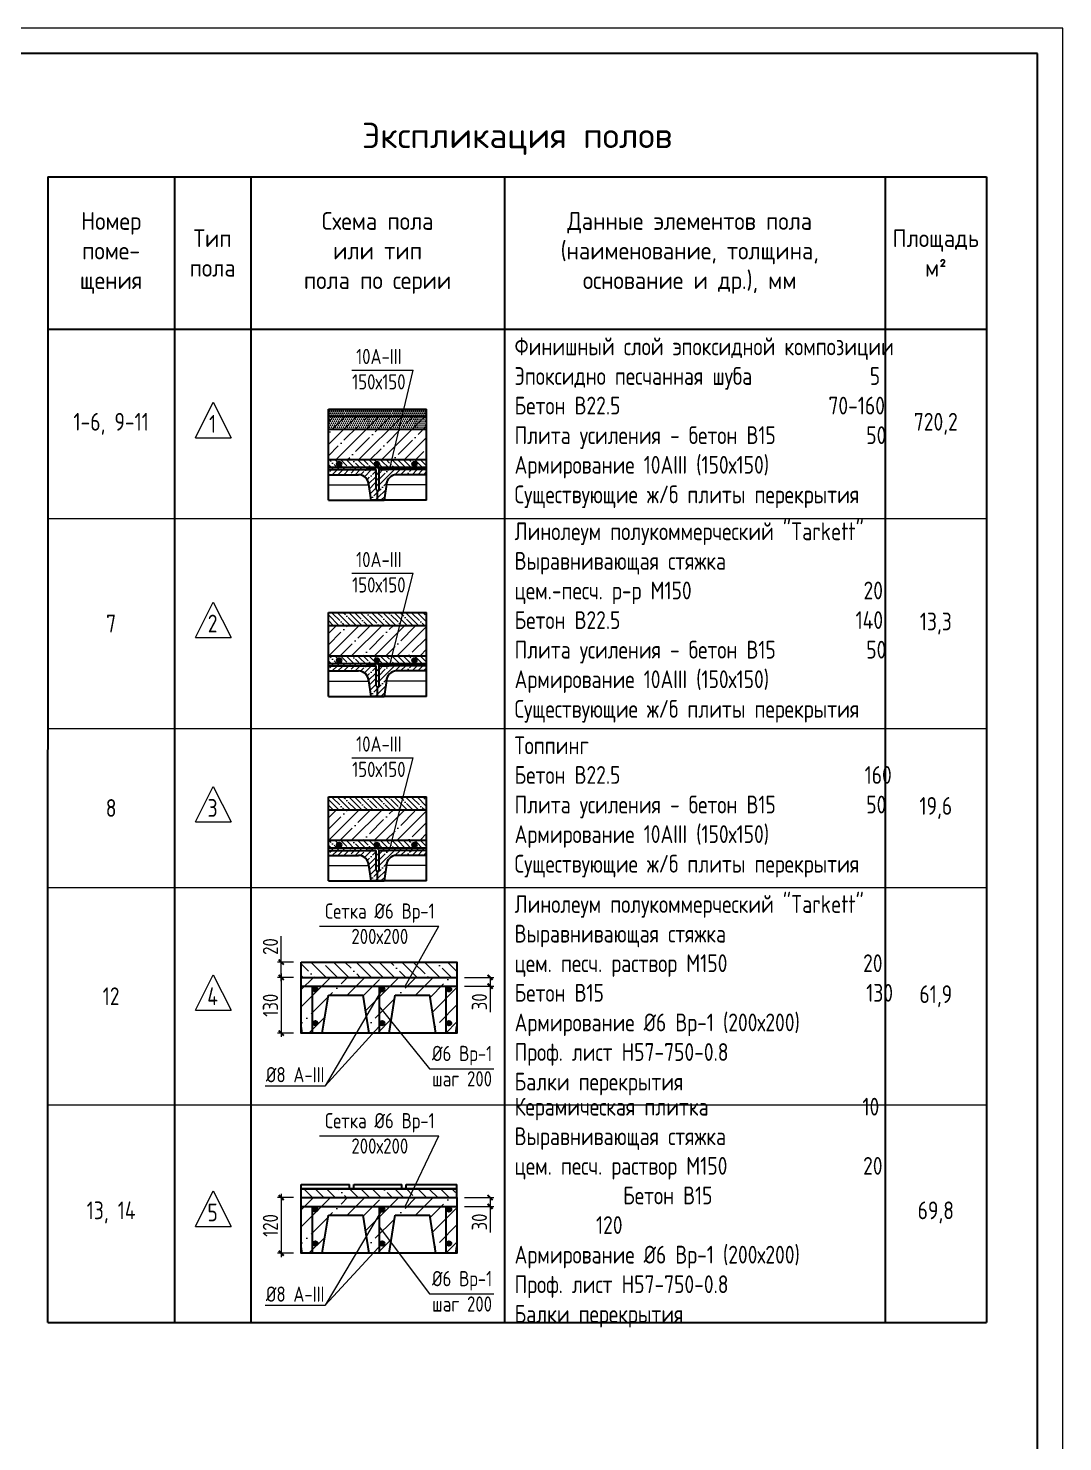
# Model space of a CAD drawing. Extents: x -965262 to 1142518, y -357520 to 71675.
# Drawn here: x 600835 to 621218, y -208551 to -180688 of the extents above; entities that cross this region are included whole.
import ezdxf

# ---------------------------------------------------------------- set-up
doc = ezdxf.new("R2010")
doc.units = 0
doc.header["$LTSCALE"] = 10
doc.layers.get('0').update_dxf_attribs({"linetype": 'CONTINUOUS', "lineweight": 30})
doc.layers.get('Defpoints').update_dxf_attribs({"linetype": 'CONTINUOUS'})
doc.styles.add('GOST 2.304', font='isocpeur.ttf', dxfattribs={"width": 0.75, "height": 250})
doc.styles.add('GOST-2.304_Type-B', font='isocpeur.ttf', dxfattribs={"width": 0.9})
doc.styles.get("Standard").update_dxf_attribs({"font": 'isocpeur.ttf', "height": 300})
doc.styles.add('ГОСТ 2м', font='isocpeur.ttf', dxfattribs={"width": 0.8, "height": 250})
doc.dimstyles.new('ГОСТ 2м', dxfattribs={"dimtxt": 250, "dimasz": 100, "dimexe": 75, "dimexo": 150, "dimgap": 62.5, "dimtad": 1, "dimdec": 0, "dimtxsty": 'ГОСТ 2м', "dimblk": 'ARCHTICK', "dimcen": 150, "dimdle": 75, "dimclrd": 256, "dimclre": 256, "dimclrt": 256, "dimadec": 0, "dimazin": 0, "dimtfac": 1, "dimtdec": 0, "dimtmove": 0, "dimatfit": 3, "dimldrblk": 'OBLIQUE', "dimfxl": 1, "dimlwd": 15, "dimlwe": 15, "dimarcsym": 0})
pattern_1 = [(45, (529095.53, -163721.06), (-112.2532, 112.2532), []), (45, (529207.78, -163721.06), (-112.2532, 112.2532), [198.4375, -39.6875, 0, -39.6875])]
pattern_2 = [(0, (766248.785, -380043.117), (19.84375, 39.6875), [0, -39.6875])]
pattern_3 = [(45, (529095.53, -167589.94), (-112.2532, 112.2532), []), (45, (529207.78, -167589.94), (-112.2532, 112.2532), [198.4375, -39.6875, 0, -39.6875])]
pattern_4 = [(45, (529095.53, -171226.32), (-112.2532, 112.2532), []), (45, (529207.78, -171226.32), (-112.2532, 112.2532), [198.4375, -39.6875, 0, -39.6875])]

# ---------------------------------------------------------------- blocks, each defined once
blk = doc.blocks.new('_ArchTick')
at = {"color": 0, "linetype": 'ByBlock', "lineweight": 0, "const_width": 0.4}
blk.add_lwpolyline([(-0.5, -0.5), (0.5, 0.5)], dxfattribs=at)
blk = doc.blocks.new('*D2102')
at = {"lineweight": 15, "transparency": 16777216}
for p, q in [((606062, -199399), (605744, -199399)), ((605819, -199324), (605819, -200571)), ((606062, -200496), (605744, -200496))]:
    blk.add_line(p, q, dxfattribs=at)
at = {"layer": 'Defpoints', "color": 0, "lineweight": 15, "transparency": 16777216}
for p in [(606212, -199399), (605819, -200496), (606212, -200496)]:
    blk.add_point(p, dxfattribs=at)
at = {"lineweight": 15, "transparency": 16777216, "xscale": 100, "yscale": 100, "zscale": 100}
for p, rotation in [((605819, -199399), 90), ((605819, -200496), 270)]:
    blk.add_blockref('_ArchTick', p, dxfattribs=dict(at, rotation=rotation))
at = {"lineweight": 15, "transparency": 16777216, "insert": (605606, -199947), "char_height": 250, "attachment_point": 5, "rotation": 90, "style": 'ГОСТ 2м'}
blk.add_mtext('{\\H1.2x;130}', dxfattribs=at)
blk = doc.blocks.new('_Oblique')
at = {"color": 0, "linetype": 'ByBlock', "lineweight": -2}
blk.add_line((-0.5, -0.5), (0.5, 0.5), dxfattribs=at)
blk = doc.blocks.new('*D2103')
at = {"lineweight": 15, "transparency": 16777216}
for p, q in [((605819, -199096), (605819, -198583)), ((606062, -199096), (605744, -199096)), ((605819, -199474), (605819, -199096)), ((606062, -199399), (605744, -199399))]:
    blk.add_line(p, q, dxfattribs=at)
at = {"layer": 'Defpoints', "color": 0, "lineweight": 15, "transparency": 16777216}
for p in [(605819, -199096), (606212, -199096), (606212, -199399)]:
    blk.add_point(p, dxfattribs=at)
at = {"lineweight": 15, "transparency": 16777216, "xscale": 100, "yscale": 100, "zscale": 100}
for p, rotation in [((605819, -199096), 90), ((605819, -199399), 270)]:
    blk.add_blockref('_ArchTick', p, dxfattribs=dict(at, rotation=rotation))
at = {"lineweight": 15, "transparency": 16777216, "insert": (605606, -198790), "char_height": 250, "attachment_point": 5, "rotation": 90, "style": 'ГОСТ 2м'}
blk.add_mtext('{\\H1.2x;20}', dxfattribs=at)
blk = doc.blocks.new('*D2104')
at = {"lineweight": 15, "transparency": 16777216}
for p, q in [((609432, -199399), (610010, -199399)), ((609935, -199399), (609935, -199647)), ((609432, -199572), (610010, -199572)), ((609935, -199572), (609935, -200085))]:
    blk.add_line(p, q, dxfattribs=at)
at = {"layer": 'Defpoints', "color": 0, "lineweight": 15, "transparency": 16777216}
for p in [(609282, -199399), (609935, -199399), (609282, -199572)]:
    blk.add_point(p, dxfattribs=at)
at = {"lineweight": 15, "transparency": 16777216, "xscale": 100, "yscale": 100, "zscale": 100}
for p, rotation in [((609935, -199399), 90), ((609935, -199572), 270)]:
    blk.add_blockref('_ArchTick', p, dxfattribs=dict(at, rotation=rotation))
at = {"lineweight": 15, "transparency": 16777216, "insert": (609723, -199879), "char_height": 250, "attachment_point": 5, "rotation": 90, "style": 'ГОСТ 2м'}
blk.add_mtext('{\\H1.2x;30}', dxfattribs=at)
blk = doc.blocks.new('*D2105')
at = {"lineweight": 15, "transparency": 16777216}
for p, q in [((605819, -203664), (605819, -204912)), ((606062, -203739), (605744, -203739)), ((606062, -204837), (605744, -204837))]:
    blk.add_line(p, q, dxfattribs=at)
at = {"layer": 'Defpoints', "color": 0, "lineweight": 15, "transparency": 16777216}
for p in [(606212, -203739), (605819, -204837), (606212, -204837)]:
    blk.add_point(p, dxfattribs=at)
at = {"lineweight": 15, "transparency": 16777216, "xscale": 100, "yscale": 100, "zscale": 100}
for p, rotation in [((605819, -203739), 90), ((605819, -204837), 270)]:
    blk.add_blockref('_ArchTick', p, dxfattribs=dict(at, rotation=rotation))
at = {"lineweight": 15, "transparency": 16777216, "insert": (605606, -204288), "char_height": 250, "attachment_point": 5, "rotation": 90, "style": 'ГОСТ 2м'}
blk.add_mtext('{\\H1.2x;120}', dxfattribs=at)
blk = doc.blocks.new('*D2106')
at = {"lineweight": 15, "transparency": 16777216}
for p, q in [((609432, -203739), (610010, -203739)), ((609432, -203913), (610010, -203913)), ((609935, -203739), (609935, -203988)), ((609935, -203913), (609935, -204426))]:
    blk.add_line(p, q, dxfattribs=at)
at = {"layer": 'Defpoints', "color": 0, "lineweight": 15, "transparency": 16777216}
for p in [(609282, -203739), (609282, -203913), (609935, -203739)]:
    blk.add_point(p, dxfattribs=at)
at = {"lineweight": 15, "transparency": 16777216, "xscale": 100, "yscale": 100, "zscale": 100}
for p, rotation in [((609935, -203739), 90), ((609935, -203913), 270)]:
    blk.add_blockref('_ArchTick', p, dxfattribs=dict(at, rotation=rotation))
at = {"lineweight": 15, "transparency": 16777216, "insert": (609723, -204220), "char_height": 250, "attachment_point": 5, "rotation": 90, "style": 'ГОСТ 2м'}
blk.add_mtext('{\\H1.2x;30}', dxfattribs=at)

msp = doc.modelspace()

# ---------------------------------------------------------------- hatches: boundary and pattern name
at = {"linetype": 'ByBlock', "lineweight": -2, "ltscale": 100}
h = msp.add_hatch(dxfattribs=at)
h.set_pattern_fill('DOTS', color=256, scale=25, style=0)
h.set_pattern_definition(pattern_2)
h.paths.add_polyline_path([(608684.5, -188198.9), (606748.4, -188198.9), (606748.4, -188333.4), (608684.5, -188333.4)])
at = {"linetype": 'ByBlock', "lineweight": 15, "ltscale": 100}
h = msp.add_hatch(dxfattribs=at)
h.set_pattern_fill('ANSI35', color=256, scale=50, style=0)
h.set_pattern_definition([(45, (529095.53, -163721.06), (-224.5064, 224.5064), []), (45, (529320.03, -163721.06), (-224.5064, 224.5064), [396.875, -79.375, 0, -79.375])])
h.paths.add_polyline_path([(608684.5, -188333.4), (606748.4, -188333.4), (606748.4, -189188.9), (608684.5, -189188.9)])
h.paths.add_polyline_path([(608684.5, -188333.4), (606748.4, -188333.4)])
at = {"linetype": 'ByBlock', "lineweight": -2, "ltscale": 100}
h = msp.add_hatch(dxfattribs=at)
h.set_pattern_fill('DOTS', color=256, scale=25, style=0)
h.set_pattern_definition(pattern_2)
h.paths.add_polyline_path([(608684.5, -188333.4), (606748.4, -188333.4), (606748.4, -188589.5), (608684.5, -188589.5)])
at = {"lineweight": 15}
h = msp.add_hatch(dxfattribs=at)
h.set_pattern_fill('ANSI35', color=256, scale=25, angle=90, style=0)
h.set_pattern_definition([(135, (529095.53, -163721.06), (-112.2532, -112.2532), []), (135, (529095.53, -163608.81), (-112.2532, -112.2532), [198.4375, -39.6875, 0, -39.6875])])
h.paths.add_polyline_path([(606748.4, -189188.9), (606748.4, -189250.1), (606748.4, -189388.9), (607686.5, -189388.9), (607686.5, -189778.9), (607716.5, -189808.9), (607746.5, -189778.9), (607746.5, -189388.9), (607936.5, -189388.9), (608684.5, -189388.9), (608684.5, -189250.1), (608684.5, -189188.9)])
h = msp.add_hatch(dxfattribs=at)
h.set_pattern_fill('ANSI35', color=256, scale=25)
h.set_pattern_definition(pattern_1)
h.paths.add_polyline_path([(607686.5, -189388.9), (606748.4, -189388.9), (606748.4, -189488.9), (607341.5, -189488.9, -0.4142136), (607541.5, -189688.9), (607586.5, -189988.9), (607716.5, -189988.9), (607716.5, -189808.9), (607686.5, -189778.9)])
h = msp.add_hatch(color=1)
h.paths.add_polyline_path([(606915.9, -189278.3), (607004.7, -189278.3, 1)])
h.paths.add_polyline_path([(607004.7, -189278.3), (606915.9, -189278.3, 1)])
h = msp.add_hatch(color=1)
h.paths.add_polyline_path([(607657.3, -189278.3), (607746.1, -189278.3, 1)])
h.paths.add_polyline_path([(607746.1, -189278.3), (607657.3, -189278.3, 1)])
h = msp.add_hatch(dxfattribs=at)
h.set_pattern_fill('ANSI35', color=256, scale=25)
h.set_pattern_definition(pattern_1)
h.paths.add_polyline_path([(608091.5, -189488.9), (608684.5, -189488.9), (608684.5, -189388.9), (607746.5, -189388.9), (607746.5, -189778.9), (607716.5, -189808.9), (607716.5, -189988.9), (607846.5, -189988.9), (607891.5, -189688.9, -0.4142136)])
h = msp.add_hatch(color=1)
h.paths.add_polyline_path([(608398.7, -189278.3), (608487.6, -189278.3, 1)])
h.paths.add_polyline_path([(608487.6, -189278.3), (608398.7, -189278.3, 1)])
at = {"linetype": 'ByBlock', "lineweight": 15, "ltscale": 100}
h = msp.add_hatch(dxfattribs=at)
h.set_pattern_fill('ANSI35', color=256, scale=50, style=0)
h.set_pattern_definition([(45, (607499.63, -192315.32), (-224.51, 224.51), []), (45, (607724.14, -192315.32), (-224.51, 224.51), [396.875, -79.375, 0, -79.375])])
h.paths.add_polyline_path([(608203, -192202.3), (606748.4, -192202.3), (606748.4, -192458.3), (608142.6, -192458.3)], flags=16)
h.paths.add_polyline_path([(608684.5, -192202.3), (608203, -192202.3), (608142.6, -192458.3), (608684.5, -192458.3)], flags=17)
h.paths.add_polyline_path([(608684.5, -192202.3), (606748.4, -192202.3), (606748.4, -193057.7), (608684.5, -193057.7)])
h.paths.add_polyline_path([(608684.5, -192202.3), (606748.4, -192202.3)])
at = {"lineweight": 15}
h = msp.add_hatch(dxfattribs=at)
h.set_pattern_fill('ANSI35', color=256, scale=25, angle=90)
h.set_pattern_definition([(135, (514193.54, -163456.75), (-112.2532, -112.2532), []), (135, (514193.54, -163344.5), (-112.2532, -112.2532), [198.4375, -39.6875, 0, -39.6875])])
h.paths.add_polyline_path([(606748.4, -192202.3), (606748.4, -192458.3), (608156, -192458.3), (608221, -192202.3)])
h.paths.add_polyline_path([(608684.5, -192458.3), (608684.5, -192202.3), (608221, -192202.3), (608156, -192458.3)])
h = msp.add_hatch(dxfattribs=at)
h.set_pattern_fill('ANSI35', color=256, scale=25, angle=90, style=0)
h.set_pattern_definition([(135, (529095.53, -167589.94), (-112.2532, -112.2532), []), (135, (529095.53, -167477.69), (-112.2532, -112.2532), [198.4375, -39.6875, 0, -39.6875])])
h.paths.add_polyline_path([(606748.4, -193057.7), (606748.4, -193119), (606748.4, -193257.7), (607686.5, -193257.7), (607686.5, -193647.7), (607716.5, -193677.7), (607746.5, -193647.7), (607746.5, -193257.7), (607936.5, -193257.7), (608684.5, -193257.7), (608684.5, -193119), (608684.5, -193057.7)])
h = msp.add_hatch(dxfattribs=at)
h.set_pattern_fill('ANSI35', color=256, scale=25)
h.set_pattern_definition(pattern_3)
h.paths.add_polyline_path([(607686.5, -193257.7), (606748.4, -193257.7), (606748.4, -193357.7), (607341.5, -193357.7, -0.4142136), (607541.5, -193557.7), (607586.5, -193857.7), (607716.5, -193857.7), (607716.5, -193677.7), (607686.5, -193647.7)])
h = msp.add_hatch(color=1)
h.paths.add_polyline_path([(606915.9, -193147.2), (607004.7, -193147.2, 1)])
h.paths.add_polyline_path([(607004.7, -193147.2), (606915.9, -193147.2, 1)])
h = msp.add_hatch(color=1)
h.paths.add_polyline_path([(607657.3, -193147.2), (607746.1, -193147.2, 1)])
h.paths.add_polyline_path([(607746.1, -193147.2), (607657.3, -193147.2, 1)])
h = msp.add_hatch(dxfattribs=at)
h.set_pattern_fill('ANSI35', color=256, scale=25)
h.set_pattern_definition(pattern_3)
h.paths.add_polyline_path([(608091.5, -193357.7), (608684.5, -193357.7), (608684.5, -193257.7), (607746.5, -193257.7), (607746.5, -193647.7), (607716.5, -193677.7), (607716.5, -193857.7), (607846.5, -193857.7), (607891.5, -193557.7, -0.4142136)])
h = msp.add_hatch(color=1)
h.paths.add_polyline_path([(608398.7, -193147.2), (608487.6, -193147.2, 1)])
h.paths.add_polyline_path([(608487.6, -193147.2), (608398.7, -193147.2, 1)])
at = {"linetype": 'ByBlock', "lineweight": 15, "ltscale": 100}
h = msp.add_hatch(dxfattribs=at)
h.set_pattern_fill('ANSI35', color=256, scale=50, style=0)
h.set_pattern_definition([(45, (607499.63, -195951.7), (-224.51, 224.51), []), (45, (607724.14, -195951.7), (-224.51, 224.51), [396.875, -79.375, 0, -79.375])])
h.paths.add_polyline_path([(608203, -195838.7), (606748.4, -195838.7), (606748.4, -196094.7), (608142.6, -196094.7)], flags=16)
h.paths.add_polyline_path([(608684.5, -195838.7), (608203, -195838.7), (608142.6, -196094.7), (608684.5, -196094.7)], flags=17)
h.paths.add_polyline_path([(608684.5, -195838.7), (606748.4, -195838.7), (606748.4, -196694.1), (608684.5, -196694.1)])
h.paths.add_polyline_path([(608684.5, -195838.7), (606748.4, -195838.7)])
at = {"lineweight": 15}
h = msp.add_hatch(dxfattribs=at)
h.set_pattern_fill('ANSI35', color=256, scale=25, angle=90)
h.set_pattern_definition([(135, (514193.54, -167093.13), (-112.2532, -112.2532), []), (135, (514193.54, -166980.88), (-112.2532, -112.2532), [198.4375, -39.6875, 0, -39.6875])])
h.paths.add_polyline_path([(606748.4, -195838.7), (606748.4, -196094.7), (608156, -196094.7), (608221, -195838.7)])
h.paths.add_polyline_path([(608684.5, -196094.7), (608684.5, -195838.7), (608221, -195838.7), (608156, -196094.7)])
h = msp.add_hatch(dxfattribs=at)
h.set_pattern_fill('ANSI35', color=256, scale=25, angle=90, style=0)
h.set_pattern_definition([(135, (529095.53, -171226.32), (-112.2532, -112.2532), []), (135, (529095.53, -171114.06), (-112.2532, -112.2532), [198.4375, -39.6875, 0, -39.6875])])
h.paths.add_polyline_path([(606748.4, -196694.1), (606748.4, -196755.3), (606748.4, -196894.1), (607686.5, -196894.1), (607686.5, -197284.1), (607716.5, -197314.1), (607746.5, -197284.1), (607746.5, -196894.1), (607936.5, -196894.1), (608684.5, -196894.1), (608684.5, -196755.3), (608684.5, -196694.1)])
h = msp.add_hatch(dxfattribs=at)
h.set_pattern_fill('ANSI35', color=256, scale=25)
h.set_pattern_definition(pattern_4)
h.paths.add_polyline_path([(607686.5, -196894.1), (606748.4, -196894.1), (606748.4, -196994.1), (607341.5, -196994.1, -0.4142136), (607541.5, -197194.1), (607586.5, -197494.1), (607716.5, -197494.1), (607716.5, -197314.1), (607686.5, -197284.1)])
h = msp.add_hatch(color=1)
h.paths.add_polyline_path([(606915.9, -196783.5), (607004.7, -196783.5, 1)])
h.paths.add_polyline_path([(607004.7, -196783.5), (606915.9, -196783.5, 1)])
h = msp.add_hatch(color=1)
h.paths.add_polyline_path([(607657.3, -196783.5), (607746.1, -196783.5, 1)])
h.paths.add_polyline_path([(607746.1, -196783.5), (607657.3, -196783.5, 1)])
h = msp.add_hatch(dxfattribs=at)
h.set_pattern_fill('ANSI35', color=256, scale=25)
h.set_pattern_definition(pattern_4)
h.paths.add_polyline_path([(608091.5, -196994.1), (608684.5, -196994.1), (608684.5, -196894.1), (607746.5, -196894.1), (607746.5, -197284.1), (607716.5, -197314.1), (607716.5, -197494.1), (607846.5, -197494.1), (607891.5, -197194.1, -0.4142136)])
h = msp.add_hatch(color=1)
h.paths.add_polyline_path([(608398.7, -196783.5), (608487.6, -196783.5, 1)])
h.paths.add_polyline_path([(608487.6, -196783.5), (608398.7, -196783.5, 1)])
h = msp.add_hatch(dxfattribs=at)
h.set_pattern_fill('ANSI35', color=256, scale=50, angle=90)
h.set_pattern_definition([(135, (-2796883.5, -135121.67), (-224.506403, -224.506403), []), (135, (-2796883.5, -134897.16), (-224.506403, -224.506403), [396.875, -79.375, 0, -79.375])])
h.paths.add_polyline_path([(608359.6, -199398.6), (608529.5, -199096.1), (606212.3, -199096.1), (606212.3, -199398.6)])
h.paths.add_polyline_path([(609282.3, -199398.6), (609282.3, -199096.1), (608529.5, -199096.1), (608359.6, -199398.6)])
h = msp.add_hatch(dxfattribs=at)
h.set_pattern_fill('ANSI35', color=256, scale=75)
h.set_pattern_definition([(45, (-2796883.5, -135121.67), (-336.759605, 336.759605), []), (45, (-2796546.74, -135121.67), (-336.759605, 336.759605), [595.3125, -119.0625, 0, -119.0625])])
h.paths.add_polyline_path([(606431.3, -199572.4), (606212.3, -199572.4), (606212.3, -200359.4), (606233.9, -200496.1), (606431.3, -200496.1)])
h.paths.add_polyline_path([(606747.1, -199746.1), (607431.3, -199746.1), (607511.7, -200255.6), (607747.1, -199760.4), (607747.1, -199572.4), (606431.3, -199572.4), (606431.3, -200496.1), (606628.6, -200496.1)])
h.paths.add_polyline_path([(606447.3, -199633.3, -1), (606536.1, -199633.3, -1)], flags=16)
h.paths.add_polyline_path([(606536.1, -200301.7, -1), (606447.3, -200301.7, -1)], flags=16)
h.paths.add_polyline_path([(607747.1, -199760.4), (607511.7, -200255.6), (607549.7, -200496.1), (607646.2, -200496.1), (607747.1, -200374.5)], flags=17)
h.paths.add_polyline_path([(607747.1, -200374.5), (607646.2, -200496.1), (607747.1, -200496.1)], flags=16)
h.paths.add_polyline_path([(607973.2, -200313.8), (607747.1, -199974.9), (607747.1, -200374.5), (607779.1, -200335.9, -0.2231425), (607763.1, -200301.7, -1), (607851.9, -200301.7, -0.6351325), (607779.1, -200335.9), (607747.1, -200374.5), (607747.1, -200496.1), (607944.4, -200496.1)], flags=17)
h.paths.add_polyline_path([(608062.8, -199746.1), (608747.6, -199746.1), (608866, -200496.1), (609062.8, -200496.1), (609062.8, -199572.4), (607747.1, -199572.4), (607747.1, -199760.4), (607788.4, -199673.4, -0.289498), (607763.1, -199633.3, -1), (607851.9, -199633.3, -0.5509911), (607788.4, -199673.4), (607747.1, -199760.4), (607747.1, -199974.9), (607973.2, -200313.8)])
h.paths.add_polyline_path([(609282.3, -199572.4), (609062.8, -199572.4), (609062.8, -200496.1), (609260.7, -200496.1), (609282.3, -200359.4)])
h.paths.add_polyline_path([(609078.8, -199633.3, -1), (609167.7, -199633.3, -1)], flags=16)
h.paths.add_polyline_path([(609167.7, -200301.7, -1), (609078.8, -200301.7, -1)], flags=16)
h.paths.add_polyline_path([(609282.3, -199398.6), (608402.2, -199398.6), (608304.7, -199572.4), (609282.3, -199572.4)])
h.paths.add_polyline_path([(608402.2, -199398.6), (606212.3, -199398.6), (606212.3, -199572.4), (608304.7, -199572.4)])
h = msp.add_hatch(color=1)
h.paths.add_polyline_path([(606447.3, -199633.3), (606536.1, -199633.3, -1)])
h.paths.add_polyline_path([(606536.1, -199633.3), (606447.3, -199633.3, -1)])
h = msp.add_hatch(color=1)
h.paths.add_polyline_path([(607763.1, -199633.3), (607851.9, -199633.3, -1)])
h.paths.add_polyline_path([(607851.9, -199633.3), (607763.1, -199633.3, -1)])
h = msp.add_hatch(color=1)
h.paths.add_polyline_path([(609078.8, -199633.3), (609167.7, -199633.3, -1)])
h.paths.add_polyline_path([(609167.7, -199633.3), (609078.8, -199633.3, -1)])
h = msp.add_hatch(color=1)
h.paths.add_polyline_path([(606447.3, -200301.7), (606536.1, -200301.7, -1)])
h.paths.add_polyline_path([(606536.1, -200301.7), (606447.3, -200301.7, -1)])
h = msp.add_hatch(color=1)
h.paths.add_polyline_path([(607763.1, -200301.7), (607851.9, -200301.7, -1)])
h.paths.add_polyline_path([(607851.9, -200301.7), (607763.1, -200301.7, -1)])
h = msp.add_hatch(color=1)
h.paths.add_polyline_path([(609078.8, -200301.7), (609167.7, -200301.7, -1)])
h.paths.add_polyline_path([(609167.7, -200301.7), (609078.8, -200301.7, -1)])
h = msp.add_hatch(dxfattribs=at)
h.set_pattern_fill('ANSI35', color=256, scale=50, angle=90)
h.set_pattern_definition([(135, (606561.05, -203417.33), (-224.506, -224.506), []), (135, (606561.05, -203192.82), (-224.506, -224.506), [396.875, -79.375, 0, -79.375])])
h.paths.add_polyline_path([(608549.7, -203310.4), (606212.3, -203310.4), (606212.3, -203480.9), (608468.3, -203480.9)], flags=16)
h.paths.add_polyline_path([(609282.3, -203310.4), (608549.7, -203310.4), (608468.3, -203480.9), (609282.3, -203480.9)])
h.paths.add_polyline_path([(606212.3, -203569), (606212.3, -203739.4), (608352.2, -203739.4), (608440.8, -203569)])
h.paths.add_polyline_path([(608440.8, -203569), (608352.2, -203739.4), (609282.3, -203739.4), (609282.3, -203569)])
h.paths.add_polyline_path([(608486.6, -203480.9), (608575.1, -203310.4), (606212.3, -203310.4), (606212.3, -203480.9)])
h.paths.add_polyline_path([(608575.1, -203310.4), (608486.6, -203480.9), (609282.3, -203480.9), (609282.3, -203310.4)], flags=16)
h = msp.add_hatch(dxfattribs=at)
h.set_pattern_fill('ANSI35', color=256, scale=75)
h.set_pattern_definition([(45, (-2796883.5, -139462.44), (-336.759605, 336.759605), []), (45, (-2796546.74, -139462.44), (-336.759605, 336.759605), [595.3125, -119.0625, 0, -119.0625])])
h.paths.add_polyline_path([(606431.3, -203913.1), (606212.3, -203913.1), (606212.3, -204700.2), (606233.9, -204836.9), (606431.3, -204836.9)])
h.paths.add_polyline_path([(606747.1, -204086.9), (607431.3, -204086.9), (607511.7, -204596.4), (607747.1, -204101.2), (607747.1, -203913.1), (606431.3, -203913.1), (606431.3, -204836.9), (606628.6, -204836.9)])
h.paths.add_polyline_path([(606447.3, -203974, -1), (606536.1, -203974, -1)], flags=16)
h.paths.add_polyline_path([(606536.1, -204642.5, -1), (606447.3, -204642.5, -1)], flags=16)
h.paths.add_polyline_path([(607747.1, -204101.2), (607511.7, -204596.4), (607549.7, -204836.9), (607646.2, -204836.9), (607747.1, -204715.3)], flags=17)
h.paths.add_polyline_path([(607747.1, -204715.3), (607646.2, -204836.9), (607747.1, -204836.9)], flags=16)
h.paths.add_polyline_path([(607973.2, -204654.6), (607747.1, -204315.7), (607747.1, -204715.3), (607779.1, -204676.6, -0.2231425), (607763.1, -204642.5, -1), (607851.9, -204642.5, -0.6351325), (607779.1, -204676.6), (607747.1, -204715.3), (607747.1, -204836.9), (607944.4, -204836.9)], flags=17)
h.paths.add_polyline_path([(608062.8, -204086.9), (608747.6, -204086.9), (608866, -204836.9), (609062.8, -204836.9), (609062.8, -203913.1), (607747.1, -203913.1), (607747.1, -204101.2), (607788.4, -204014.1, -0.289498), (607763.1, -203974, -1), (607851.9, -203974, -0.5509911), (607788.4, -204014.1), (607747.1, -204101.2), (607747.1, -204315.7), (607973.2, -204654.6)])
h.paths.add_polyline_path([(609282.3, -203913.1), (609062.8, -203913.1), (609062.8, -204836.9), (609260.7, -204836.9), (609282.3, -204700.2)])
h.paths.add_polyline_path([(609078.8, -203974, -1), (609167.7, -203974, -1)], flags=16)
h.paths.add_polyline_path([(609167.7, -204642.5, -1), (609078.8, -204642.5, -1)], flags=16)
h.paths.add_polyline_path([(609282.3, -203739.4), (608402.2, -203739.4), (608304.7, -203913.1), (609282.3, -203913.1)])
h.paths.add_polyline_path([(608402.2, -203739.4), (606212.3, -203739.4), (606212.3, -203913.1), (608304.7, -203913.1)])
h = msp.add_hatch(color=1)
h.paths.add_polyline_path([(606447.3, -203974), (606536.1, -203974, -1)])
h.paths.add_polyline_path([(606536.1, -203974), (606447.3, -203974, -1)])
h = msp.add_hatch(color=1)
h.paths.add_polyline_path([(607763.1, -203974), (607851.9, -203974, -1)])
h.paths.add_polyline_path([(607851.9, -203974), (607763.1, -203974, -1)])
h = msp.add_hatch(color=1)
h.paths.add_polyline_path([(609078.8, -203974), (609167.7, -203974, -1)])
h.paths.add_polyline_path([(609167.7, -203974), (609078.8, -203974, -1)])
h = msp.add_hatch(color=1)
h.paths.add_polyline_path([(606447.3, -204642.5), (606536.1, -204642.5, -1)])
h.paths.add_polyline_path([(606536.1, -204642.5), (606447.3, -204642.5, -1)])
h = msp.add_hatch(color=1)
h.paths.add_polyline_path([(607763.1, -204642.5), (607851.9, -204642.5, -1)])
h.paths.add_polyline_path([(607851.9, -204642.5), (607763.1, -204642.5, -1)])
h = msp.add_hatch(color=1)
h.paths.add_polyline_path([(609078.8, -204642.5), (609167.7, -204642.5, -1)])
h.paths.add_polyline_path([(609167.7, -204642.5), (609078.8, -204642.5, -1)])

# ---------------------------------------------------------------- linework, layer by layer
at = {"ltscale": 0.25}
for p, q in [((601217, -183617.3, 9801.8), (601216.4, -206199.2, 9801.8)), ((605217, -183617.3, 9801.8), (605217, -206199.2, 9801.8)), ((610217, -183617.3, 9801.8), (610217, -206199.2, 9801.8)), ((617717, -183617.3, 9801.8), (617716.4, -206199.2, 9801.8)), ((619717, -183617.3, 9801.8), (619716.4, -206199.2, 9801.8))]:
    msp.add_line(p, q, dxfattribs=at)
for p, q in [((601217, -183617.3, 9801.8), (619717, -183617.3, 9801.8)), ((603717, -183617.3, 9801.8), (603717, -206199.2, 9801.8)), ((601217, -186617.3, 9801.8), (619717, -186617.3, 9801.8)), ((606748.4, -188198.9, 9801.8), (608684.5, -188198.9, 9801.8)), ((606748.4, -189188.9, 9801.8), (608684.5, -189188.9, 9801.8)), ((606748.4, -189388.9, 9801.8), (607686.5, -189388.9, 9801.8)), ((607686.5, -189388.9, 9801.8), (607496.5, -189388.9, 9801.8)), ((607686.5, -189778.9, 9801.8), (607686.5, -189388.9, 9801.8)), ((608684.5, -189388.9, 9801.8), (607746.5, -189388.9, 9801.8)), ((607746.5, -189778.9, 9801.8), (607746.5, -189388.9, 9801.8)), ((607746.5, -189388.9, 9801.8), (607936.5, -189388.9, 9801.8)), ((606748.4, -189488.9, 9801.8), (607341.5, -189488.9, 9801.8)), ((607532.7, -189630.2, 9801.8), (607586.5, -189988.9, 9801.8)), ((607900.3, -189630.2, 9801.8), (607846.5, -189988.9, 9801.8)), ((608684.5, -189488.9, 9801.8), (608091.5, -189488.9, 9801.8)), ((606748.4, -189988.9, 9801.8), (607716.5, -189988.9, 9801.8)), ((607716.5, -189988.9, 9801.8), (607586.5, -189988.9, 9801.8)), ((607686.5, -189778.9, 9801.8), (607716.5, -189808.9, 9801.8)), ((607746.5, -189778.9, 9801.8), (607716.5, -189808.9, 9801.8)), ((607716.5, -189988.9, 9801.8), (607716.5, -189808.9, 9801.8)), ((607716.5, -189988.9, 9801.8), (607716.5, -189808.9, 9801.8)), ((607716.5, -189988.9, 9801.8), (607846.5, -189988.9, 9801.8)), ((608684.5, -189988.9, 9801.8), (607716.5, -189988.9, 9801.8)), ((606748.4, -193057.7, 9801.8), (608684.5, -193057.7, 9801.8)), ((606748.4, -193257.7, 9801.8), (607686.5, -193257.7, 9801.8)), ((606748.4, -193357.7, 9801.8), (607341.5, -193357.7, 9801.8)), ((607686.5, -193257.7, 9801.8), (607496.5, -193257.7, 9801.8)), ((607686.5, -193647.7, 9801.8), (607686.5, -193257.7, 9801.8)), ((608684.5, -193257.7, 9801.8), (607746.5, -193257.7, 9801.8)), ((607746.5, -193647.7, 9801.8), (607746.5, -193257.7, 9801.8)), ((607746.5, -193257.7, 9801.8), (607936.5, -193257.7, 9801.8)), ((608684.5, -193357.7, 9801.8), (608091.5, -193357.7, 9801.8)), ((607532.7, -193499.1, 9801.8), (607586.5, -193857.7, 9801.8)), ((607686.5, -193647.7, 9801.8), (607716.5, -193677.7, 9801.8)), ((607746.5, -193647.7, 9801.8), (607716.5, -193677.7, 9801.8)), ((607900.3, -193499.1, 9801.8), (607846.5, -193857.7, 9801.8)), ((606748.4, -193857.7, 9801.8), (607716.5, -193857.7, 9801.8)), ((607716.5, -193857.7, 9801.8), (607586.5, -193857.7, 9801.8)), ((607716.5, -193857.7, 9801.8), (607716.5, -193677.7, 9801.8)), ((607716.5, -193857.7, 9801.8), (607716.5, -193677.7, 9801.8)), ((607716.5, -193857.7, 9801.8), (607846.5, -193857.7, 9801.8)), ((608684.5, -193857.7, 9801.8), (607716.5, -193857.7, 9801.8)), ((606748.4, -196694.1, 9801.8), (608684.5, -196694.1, 9801.8)), ((606748.4, -196894.1, 9801.8), (607686.5, -196894.1, 9801.8)), ((606748.4, -196994.1, 9801.8), (607341.5, -196994.1, 9801.8)), ((607686.5, -196894.1, 9801.8), (607496.5, -196894.1, 9801.8)), ((607686.5, -197284.1, 9801.8), (607686.5, -196894.1, 9801.8)), ((608684.5, -196894.1, 9801.8), (607746.5, -196894.1, 9801.8)), ((607746.5, -197284.1, 9801.8), (607746.5, -196894.1, 9801.8)), ((607746.5, -196894.1, 9801.8), (607936.5, -196894.1, 9801.8)), ((608684.5, -196994.1, 9801.8), (608091.5, -196994.1, 9801.8)), ((607532.7, -197135.4, 9801.8), (607586.5, -197494.1, 9801.8)), ((607900.3, -197135.4, 9801.8), (607846.5, -197494.1, 9801.8)), ((606748.4, -197494.1, 9801.8), (607716.5, -197494.1, 9801.8)), ((607716.5, -197494.1, 9801.8), (607586.5, -197494.1, 9801.8)), ((607686.5, -197284.1, 9801.8), (607716.5, -197314.1, 9801.8)), ((607746.5, -197284.1, 9801.8), (607716.5, -197314.1, 9801.8)), ((607716.5, -197494.1, 9801.8), (607716.5, -197314.1, 9801.8)), ((607716.5, -197494.1, 9801.8), (607716.5, -197314.1, 9801.8)), ((607716.5, -197494.1, 9801.8), (607846.5, -197494.1, 9801.8)), ((608684.5, -197494.1, 9801.8), (607716.5, -197494.1, 9801.8)), ((606212.3, -203480.9, 9801.8), (607162.3, -203480.9, 9801.8)), ((606212.3, -203739.4, 9801.8), (606212.3, -203480.9, 9801.8)), ((606212.3, -203569, 9801.8), (609282.3, -203569, 9801.8)), ((609282.3, -203569, 9801.8), (606212.3, -203569, 9801.8)), ((606212.3, -203569, 9801.8), (609282.3, -203569, 9801.8)), ((607162.3, -203569, 9801.8), (607162.3, -203480.9, 9801.8)), ((607247.3, -203480.9, 9801.8), (608197.3, -203480.9, 9801.8)), ((607247.3, -203569, 9801.8), (607247.3, -203480.9, 9801.8)), ((608197.3, -203569, 9801.8), (608197.3, -203480.9, 9801.8)), ((608282.3, -203480.9, 9801.8), (609282.3, -203480.9, 9801.8)), ((608282.3, -203569, 9801.8), (608282.3, -203480.9, 9801.8)), ((609282.3, -203739.4, 9801.8), (609282.3, -203480.9, 9801.8)), ((601217, -206199.2, 9801.8), (619717, -206199.2, 9801.8)), ((601217, -206199.2, 9801.8), (619717, -206199.2, 9801.8))]:
    msp.add_line(p, q)
at = {"lineweight": 15}
for p, q in [((604130.8, -188761.7, 21412.1), (604480.8, -188061.7, 21412.1)), ((604480.8, -188061.7, 21412.1), (604830.8, -188761.7, 21412.1)), ((604130.8, -188761.7, 21412.1), (604830.8, -188761.7, 21412.1)), ((604130.8, -192698.1, 21412.1), (604480.8, -191998.1, 21412.1)), ((604480.8, -191998.1, 21412.1), (604830.8, -192698.1, 21412.1)), ((604130.8, -192698.1, 21412.1), (604830.8, -192698.1, 21412.1)), ((604130.8, -196334.5, 21412.1), (604480.8, -195634.5, 21412.1)), ((604480.8, -195634.5, 21412.1), (604830.8, -196334.5, 21412.1)), ((604130.8, -196334.5, 21412.1), (604830.8, -196334.5, 21412.1)), ((604130.8, -200045.8, 21412.1), (604480.8, -199345.8, 21412.1)), ((604480.8, -199345.8, 21412.1), (604830.8, -200045.8, 21412.1)), ((604130.8, -200045.8, 21412.1), (604830.8, -200045.8, 21412.1)), ((604130.8, -204307.2, 21412.1), (604480.8, -203607.2, 21412.1)), ((604480.8, -203607.2, 21412.1), (604830.8, -204307.2, 21412.1)), ((604130.8, -204307.2, 21412.1), (604830.8, -204307.2, 21412.1))]:
    msp.add_line(p, q, dxfattribs=at)
at = {"linetype": 'Continuous', "ltscale": 0.25}
for p, q in [((606748.4, -189988.9, 9801.8), (606748.4, -188198.9, 9801.8)), ((608684.5, -189988.9, 9801.8), (608684.5, -188198.9, 9801.8)), ((606748.4, -193857.7, 9801.8), (606748.4, -192202.3, 9801.8)), ((608684.5, -193857.7, 9801.8), (608684.5, -192202.3, 9801.8)), ((606748.4, -197494.1, 9801.8), (606748.4, -195838.7, 9801.8)), ((608684.5, -197494.1, 9801.8), (608684.5, -195838.7, 9801.8))]:
    msp.add_line(p, q, dxfattribs=at)
at = {"color": 1}
for p, q in [((606748.4, -189339.2, 9801.8), (608684.5, -189339.2, 9801.8)), ((606748.4, -193208, 9801.8), (608684.5, -193208, 9801.8)), ((606748.4, -196844.4, 9801.8), (608684.5, -196844.4, 9801.8)), ((606212.3, -199572.4, 9801.8), (609282.3, -199572.4, 9801.8)), ((606212.3, -203913.1, 9801.8), (609282.3, -203913.1, 9801.8))]:
    msp.add_line(p, q, dxfattribs=at)
at = {"lineweight": 20}
for p, q in [((606737.3, -189688.9, 9801.8), (607541.5, -189688.9, 9801.8)), ((608673.3, -189688.9, 9801.8), (607891.5, -189688.9, 9801.8)), ((606737.3, -193557.7, 9801.8), (607541.5, -193557.7, 9801.8)), ((608673.3, -193557.7, 9801.8), (607891.5, -193557.7, 9801.8)), ((606737.3, -197194.1, 9801.8), (607541.5, -197194.1, 9801.8)), ((608673.3, -197194.1, 9801.8), (607891.5, -197194.1, 9801.8))]:
    msp.add_line(p, q, dxfattribs=at)
at = {"lineweight": 15, "ltscale": 0.25}
for p, q in [((601217, -190353.7, 9801.8), (619717, -190353.7, 9801.8)), ((601217, -194490.1, 9801.8), (619717, -194490.1, 9801.8)), ((601217, -197626.4, 9801.8), (619717, -197626.4, 9801.8)), ((601217, -201912.8, 9801.8), (619717, -201912.8, 9801.8))]:
    msp.add_line(p, q, dxfattribs=at)
at = {"lineweight": 15, "elevation": 9801.8}
msp.add_lwpolyline([(621217.6, -180687.8), (535617.6, -180687.8), (535617.6, -240087.8), (621217.6, -240087.8)], close=True, dxfattribs=at)
at = {"elevation": 9801.8}
for points in [[(620717.6, -181187.8), (537617.6, -181187.8), (537617.6, -239587.8), (620717.6, -239587.8)], [(606212.3, -199096.1), (609282.3, -199096.1), (609282.3, -200496.1), (606212.3, -200496.1)], [(606212.3, -203739.4), (609282.3, -203739.4), (609282.3, -204836.9), (606212.3, -204836.9)]]:
    msp.add_lwpolyline(points, close=True, dxfattribs=at)
at = {"lineweight": 15, "ltscale": 100, "extrusion": (0, 1, 0)}
for points, elevation in [([(-607208.9, 0), (-608416.6, 4900.9)], -187427.8), ([(-607208.9, 0), (-608416.6, 4900.9)], -191431.7), ([(-607208.9, 0), (-608416.6, 4900.9)], -195068.1), ([(-606576.2, 0), (-608925.8, 9801.8)], -198390.5), ([(-608742.1, 9801.8), (-610010.4, 0)], -201197.6), ([(-606576.2, 0), (-608925.8, 9801.8)], -202522.7), ([(-608742.1, 9801.8), (-610010.4, 0)], -205636.6)]:
    msp.add_lwpolyline(points, dxfattribs=dict(at, elevation=elevation))
at = {"lineweight": 15, "ltscale": 100, "extrusion": (4.80244e-14, 1.55032e-14, -1), "elevation": -9801.8}
for points in [[(-607965.8, -189339.2), (-608416.6, -187427.8)], [(-607965.8, -193208), (-608416.6, -191431.7)], [(-607965.8, -196844.4), (-608416.6, -195068.1)], [(-608262, -199572.4), (-608925.8, -198390.5)], [(-608262, -203913.1), (-608925.8, -202522.7)]]:
    msp.add_lwpolyline(points, dxfattribs=at)
at = {"ltscale": 100, "elevation": 9801.8}
for points in [[(606748.4, -188333.4), (608684.5, -188333.4)], [(606748.4, -188589.5), (608684.5, -188589.5)], [(606748.4, -192202.3), (608684.5, -192202.3)], [(606748.4, -192458.3), (608684.5, -192458.3)], [(606748.4, -195838.7), (608684.5, -195838.7)], [(606748.4, -196094.7), (608684.5, -196094.7)]]:
    msp.add_lwpolyline(points, dxfattribs=at)
at = {"ltscale": 500, "elevation": 9801.8}
for points in [[(606212.3, -199398.6), (609282.3, -199398.6)], [(606628.6, -200496.1), (606747.1, -199746.1)], [(606747.1, -199746.1), (607431.3, -199746.1)], [(607549.7, -200496.1), (607431.3, -199746.1)], [(607944.4, -200496.1), (608062.8, -199746.1)], [(608062.8, -199746.1), (608747.6, -199746.1)], [(608866, -200496.1), (608747.6, -199746.1)], [(606233.9, -200496.1), (606212.3, -200359.4)], [(606628.6, -200496.1), (606233.9, -200496.1)], [(607944.4, -200496.1), (607549.7, -200496.1)], [(609260.7, -200496.1), (609282.3, -200359.4)], [(606628.6, -204836.9), (606747.1, -204086.9)], [(606747.1, -204086.9), (607431.3, -204086.9)], [(607549.7, -204836.9), (607431.3, -204086.9)], [(607944.4, -204836.9), (608062.8, -204086.9)], [(608062.8, -204086.9), (608747.6, -204086.9)], [(608866, -204836.9), (608747.6, -204086.9)], [(606233.9, -204836.9), (606212.3, -204700.2)], [(609260.7, -204836.9), (609282.3, -204700.2)], [(606628.6, -204836.9), (606233.9, -204836.9)], [(607944.4, -204836.9), (607549.7, -204836.9)]]:
    msp.add_lwpolyline(points, dxfattribs=at)
at = {"color": 1, "ltscale": 100, "elevation": 9801.8}
for points in [[(606431.3, -199572.4), (606431.3, -200496.1)], [(607747.1, -199572.4), (607747.1, -200496.1)], [(609062.8, -199572.4), (609062.8, -200496.1)], [(606431.3, -203913.1), (606431.3, -204836.9)], [(607747.1, -203913.1), (607747.1, -204836.9)], [(609062.8, -203913.1), (609062.8, -204836.9)]]:
    msp.add_lwpolyline(points, dxfattribs=at)
at = {"lineweight": 15, "ltscale": 100, "extrusion": (4.80244e-14, -1.55032e-14, -1), "elevation": -9801.8}
for points in [[(-607807.5, -199633.3), (-606684.8, -201532.7)], [(-607747.1, -199974.9), (-608742.1, -201197.6)], [(-607807.5, -200301.7), (-606684.8, -201532.7)], [(-607807.5, -203974), (-606684.8, -205858.9)], [(-607747.1, -204315.7), (-608742.1, -205636.6)], [(-607807.5, -204642.5), (-606684.8, -205858.9)]]:
    msp.add_lwpolyline(points, dxfattribs=at)
at = {"lineweight": 15, "ltscale": 100, "extrusion": (0, -1, 0)}
for elevation in [201532.7, 205858.9]:
    msp.add_lwpolyline([(605501.3, 0), (606684.8, 9801.8)], dxfattribs=dict(at, elevation=elevation))
at = {"color": 1}
for centre in [(606960.3, -189278.3, 9801.8), (607701.7, -189278.3, 9801.8), (608443.2, -189278.3, 9801.8), (606960.3, -193147.2, 9801.8), (607701.7, -193147.2, 9801.8), (608443.2, -193147.2, 9801.8), (606960.3, -196783.5, 9801.8), (607701.7, -196783.5, 9801.8), (608443.2, -196783.5, 9801.8), (606491.7, -199633.3, 9801.8), (607807.5, -199633.3, 9801.8), (609123.3, -199633.3, 9801.8), (606491.7, -200301.7, 9801.8), (607807.5, -200301.7, 9801.8), (609123.3, -200301.7, 9801.8), (606491.7, -203974, 9801.8), (607807.5, -203974, 9801.8), (609123.3, -203974, 9801.8), (606491.7, -204642.5, 9801.8), (607807.5, -204642.5, 9801.8), (609123.3, -204642.5, 9801.8)]:
    msp.add_circle(centre, 44.4, dxfattribs=at)
for centre, start, end in [((607341.5, -189688.9, 9801.8), 0, 90), ((608091.5, -189688.9, 9801.8), 90, 180), ((607341.5, -193557.7, 9801.8), 0, 90), ((608091.5, -193557.7, 9801.8), 90, 180), ((607341.5, -197194.1, 9801.8), 0, 90), ((608091.5, -197194.1, 9801.8), 90, 180)]:
    msp.add_arc(centre, 200, start, end)

# ---------------------------------------------------------------- texts
at = {"linetype": 'Continuous', "lineweight": -3, "insert": (610467, -182867.3, 9801.8), "char_height": 500, "width": 18200, "attachment_point": 5, "style": 'GOST-2.304_Type-B'}
msp.add_mtext('{\\W1;Экспликация полов}', dxfattribs=at)
at = {"char_height": 350, "attachment_point": 5}
for s, insert, width in [('{\\W0.9;Номер\\Pпоме-\\Pщения}', (602467, -185117.3, 9801.8), 2500), ('{\\W0.9;Схема пола\\Pили тип\\Pпола по серии}', (607717, -185117.3, 9801.8), 5000), ('{\\W0.9;Данные элементов пола\\P(наименование, толщина,\\Pоснование и др.), мм}', (613867, -185117.3, 9801.8), 7700), ('{\\W0.9;Тип\\Pпола}', (604467, -185117.3, 9801.8), 1500), ('{\\W0.9;Площадь\\Pм²}', (618717, -185117.3, 9801.8), 2000)]:
    msp.add_mtext(s, dxfattribs=dict(at, insert=insert, width=width))
at = {"char_height": 350, "attachment_point": 4, "style": 'ГОСТ 2м'}
for s, heights, insert in [('Финишный слой эпоксидной композиции\\PЭпоксидно песчанная шуба             5\\PБетон В22.5                       70-160\\PПлита усиления - бетон В15          50\\PАрмирование 10АIII (150х150)\\PСуществующие ж/б плиты перекрытия', [4472.5], (610417, -188465.5, 9801.8)), ('Линолеум полукоммерческий "Tarkett"\\PВыравнивающая стяжка\\Pцем.-песч. р-р М150                   20\\PБетон В22.5                          140\\PПлита усиления - бетон В15          50\\PАрмирование 10АIII (150х150)\\PСуществующие ж/б плиты перекрытия', [4472.5], (610417, -192401.9, 9801.8)), ('Топпинг\\PБетон В22.5                           160\\PПлита усиления - бетон В15          50\\PАрмирование 10АIII (150х150)\\PСуществующие ж/б плиты перекрытия', [4472.5], (610417, -196038.3, 9801.8)), ('Линолеум полукоммерческий "Tarkett"\\PВыравнивающая стяжка\\Pцем. песч. раствор М150               20\\PБетон В15                             130\\PАрмирование %%C6 Вр-1 (200х200)\\PПроф. лист Н57-750-0.8\\PБалки перекрытия', [6194.8], (610417, -199749.6, 9801.8)), ('Керамическая плитка                 10\\PВыравнивающая стяжка\\Pцем. песч. раствор М150               20             Бетон В15                             120\\PАрмирование %%C6 Вр-1 (200х200)\\PПроф. лист Н57-750-0.8\\PБалки перекрытия', [6194.8], (610417, -204036, 9801.8))]:
    msp.add_mtext_dynamic_manual_height_columns(s, width=7299.832, gutter_width=1250, heights=heights, dxfattribs=dict(at, insert=insert))
at = {"ltscale": 100, "char_height": 300, "width": 4000, "attachment_point": 5, "style": 'GOST 2.304'}
for s, insert in [('{\\W0.8;10А-III\\P150х150}', (607742.6, -187407.2, 9801.8)), ('{\\W0.8;10А-III\\P150х150}', (607742.6, -191411, 9801.8)), ('{\\W0.8;10А-III\\P150х150}', (607742.6, -195047.4, 9801.8)), ('{\\W0.8;Сетка %%C6 Вр-1\\P200х200}', (607761.7, -198340.2, 9801.8)), ('{\\W0.8;%%C6 Вр-1\\Pшаг 200}', (609382.9, -201147.3, 9801.8)), ('{\\W0.8;%%C8 А-III}', (606093.8, -201316, 9801.8)), ('{\\W0.8;Сетка %%C6 Вр-1\\P200х200}', (607761.7, -202472.3, 9801.8)), ('{\\W0.8;%%C6 Вр-1\\Pшаг 200}', (609382.9, -205586.2, 9801.8)), ('{\\W0.8;%%C8 А-III}', (606093.8, -205642.2, 9801.8))]:
    msp.add_mtext(s, dxfattribs=dict(at, insert=insert))
at = {"char_height": 350, "attachment_point": 5, "style": 'GOST 2.304'}
for s, insert, width in [('{\\W0.8;1-6, 9-11}', (602467, -188485.5, 9801.8), 2500), ('{\\W0.8;1}', (604467, -188485.5, 9801.8), 1500), ('{\\W0.8;720,2}', (618716.9, -188485.5, 9801.8), 2000.084), ('{\\W0.8;7}', (602467, -192421.9, 9801.8), 2500), ('{\\W0.8;2}', (604467, -192421.9, 9801.8), 1500), ('{\\W0.8;13,3}', (618716.9, -192421.9, 9801.8), 2000.084), ('{\\W0.8;19,6}', (618716.9, -196058.3, 9801.8), 2000.084), ('{\\W0.8;8}', (602467, -196058.3, 9801.8), 2500), ('{\\W0.8;3}', (604467, -196058.3, 9801.8), 1500), ('{\\W0.8;12}', (602467, -199769.6, 9801.8), 2500), ('{\\W0.8;4}', (604467, -199769.6, 9801.8), 1500), ('{\\W0.8;61,9}', (618716.9, -199769.6, 9801.8), 2000.084), ('{\\W0.8;13, 14}', (602467, -204031, 9801.8), 2500), ('{\\W0.8;5}', (604467, -204031, 9801.8), 1500), ('{\\W0.8;69,8}', (618716.9, -204031, 9801.8), 2000.084)]:
    msp.add_mtext(s, dxfattribs=dict(at, insert=insert, width=width))

# ---------------------------------------------------------------- dimensions: what is measured, and where the dimension line sits
at = {"lineweight": 15}
for base, p1, p2, text, picture, middle in [((605818.9, -199096.1, 9801.8), (606212.3, -199398.6, 9801.8), (606212.3, -199096.1, 9801.8), '{\\H1.2x;20}', '*D2103', (605606.4, -198789.6, 9801.8)), ((605818.9, -200496.1, 9801.8), (606212.3, -199398.6, 9801.8), (606212.3, -200496.1, 9801.8), '{\\H1.2x;130}', '*D2102', (605606.4, -199947.4, 9801.8)), ((605818.9, -204836.9, 9801.8), (606212.3, -203739.4, 9801.8), (606212.3, -204836.9, 9801.8), '{\\H1.2x;120}', '*D2105', (605606.4, -204288.1, 9801.8))]:
    dim = msp.add_linear_dim(base=base, p1=p1, p2=p2, angle=90, text=text, dimstyle='ГОСТ 2м', dxfattribs=at)
    dim.commit()
    dim.dimension.update_dxf_attribs({"geometry": picture, "text_midpoint": middle})
for base, p1, p2, picture, middle in [((609935.4, -199398.6, 9801.8), (609282.3, -199572.4, 9801.8), (609282.3, -199398.6, 9801.8), '*D2104', (609935.4, -199878.9, 9801.8)), ((609935.4, -203739.4, 9801.8), (609282.3, -203913.1, 9801.8), (609282.3, -203739.4, 9801.8), '*D2106', (609935.4, -204219.6, 9801.8))]:
    dim = msp.add_linear_dim(base=base, p1=p1, p2=p2, angle=90, text='{\\H1.2x;30}', dimstyle='ГОСТ 2м', dxfattribs=at)
    dim.commit()
    dim.dimension.update_dxf_attribs({"geometry": picture, "text_midpoint": middle, "dimtype": 160})

doc.saveas('drawing.dxf')
